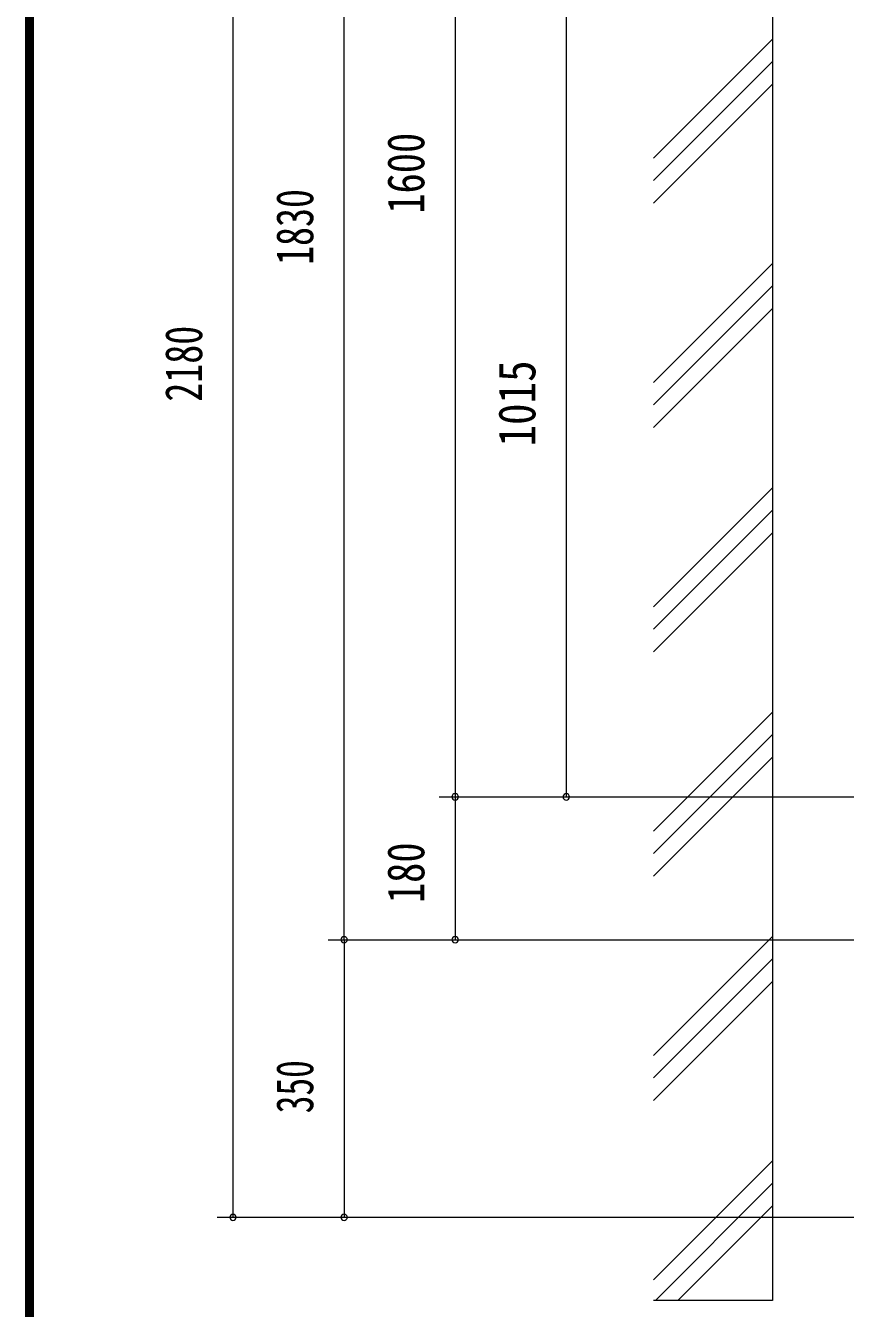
# Model space of a CAD drawing. Units: millimetres, scale not verified. Extents: x -5740 to 5740, y -4020 to 4020.
# Drawn here: x -5740 to -4707, y 898 to 2515 of the extents above; entities that cross this region are included whole.
import ezdxf
from ezdxf.enums import TextEntityAlignment as Align

# ---------------------------------------------------------------- set-up
doc = ezdxf.new("R2010")
doc.units = ezdxf.units.MM
doc.header["$LTSCALE"] = 10
for name, color, linetype, lineweight in [('0-3_2ラック-03BODL', 7, 'Continuous', 18), ('0-5_2ラック-43THIN', 4, 'Continuous', 18), ('0-E_2ラック-F寸法', 3, 'Continuous', 18), ('1-2_F-F4PAPAER', 5, 'Continuous', 18)]:
    doc.layers.add(name, color=color, linetype=linetype, lineweight=lineweight)
doc.styles.add('ＭＳ ゴシック', font='')
doc.styles.get('ＭＳ ゴシック').set_extended_font_data('MS Gothic')

msp = doc.modelspace()

# ---------------------------------------------------------------- linework, layer by layer
at = {"layer": '0-3_2ラック-03BODL'}
msp.add_lwpolyline([(-4798.7, 3192.31), (-4798.7, 907.51), (-4948.7, 907.51)], dxfattribs=at)
at = {"layer": '0-5_2ラック-43THIN'}
for p, q in [((-4948.7, 2347.66), (-4798.7, 2497.66)), ((-4948.7, 2319.37), (-4798.7, 2469.37)), ((-4948.7, 2291.09), (-4798.7, 2441.09)), ((-4948.7, 2064.81), (-4798.7, 2214.81)), ((-4948.7, 2036.53), (-4798.7, 2186.53)), ((-4948.7, 2008.24), (-4798.7, 2158.24)), ((-4948.7, 1781.97), (-4798.7, 1931.97)), ((-4948.7, 1753.69), (-4798.7, 1903.69)), ((-4948.7, 1725.4), (-4798.7, 1875.4)), ((-4948.7, 1499.13), (-4798.7, 1649.13)), ((-4948.7, 1470.84), (-4798.7, 1620.84)), ((-4948.7, 1442.56), (-4798.7, 1592.56)), ((-4948.7, 1216.28), (-4798.7, 1366.28)), ((-4948.7, 1188), (-4798.7, 1338)), ((-4948.7, 1159.72), (-4798.7, 1309.72)), ((-4948.7, 933.44), (-4798.7, 1083.44)), ((-4946.34, 907.51), (-4798.7, 1055.16)), ((-4918.06, 907.51), (-4798.7, 1026.87))]:
    msp.add_line(p, q, dxfattribs=at)
at = {"layer": '0-E_2ラック-F寸法'}
for p, q in [((-5478.7, 3192.31), (-5478.7, 1012.31)), ((-5338.7, 1362.31), (-5338.7, 3192.31)), ((-5198.7, 3142.31), (-5198.7, 1542.31)), ((-5058.7, 2557.31), (-5058.7, 1542.31)), ((-5218.7, 1542.31), (-4141.69, 1542.31)), ((-5198.7, 1542.31), (-5198.7, 1362.31)), ((-5358.7, 1362.31), (-4136.58, 1362.31)), ((-5338.7, 1362.31), (-5338.7, 1012.31)), ((-5498.7, 1012.31), (-4333.25, 1012.31))]:
    msp.add_line(p, q, dxfattribs=at)
for centre, start, end in [((-5198.7, 1542.32), 0, 180), ((-5198.7, 1542.32), 180, 0), ((-5058.7, 1542.32), 0, 180), ((-5058.7, 1542.32), 180, 0), ((-5338.7, 1362.32), 0, 180), ((-5338.7, 1362.32), 180, 0), ((-5198.7, 1362.32), 0, 180), ((-5198.7, 1362.32), 180, 0), ((-5478.7, 1012.32), 0, 180), ((-5478.7, 1012.32), 180, 0), ((-5338.7, 1012.32), 0, 180), ((-5338.7, 1012.32), 180, 0)]:
    msp.add_arc(centre, 4, start, end, dxfattribs=at)
at = {"layer": '1-2_F-F4PAPAER'}
for points in [[(-5740, -4019.87), (5740, -4019.87), (5740, 4020.13), (-5740, 4020.13)], [(-5739, -4018.87), (5739, -4018.87), (5739, 4019.13), (-5739, 4019.13)], [(-5738, -4017.87), (-5738, 4018.13), (5738, 4018.13), (5738, -4017.87)], [(-5737, -4016.87), (5737, -4016.87), (5737, 4017.13), (-5737, 4017.13)], [(-5736, -4015.87), (-5736, 4016.13), (5736, 4016.13), (5736, -4015.87)], [(-5735, -4014.87), (5735, -4014.87), (5735, 4015.13), (-5735, 4015.13)], [(-5734, -4013.87), (-5734, 4014.13), (5734, 4014.13), (5734, -4013.87)], [(-5733, -4012.87), (5733, -4012.87), (5733, 4013.13), (-5733, 4013.13)], [(-5732, -4011.87), (5732, -4011.87), (5732, 4012.13), (-5732, 4012.13)], [(-5731, -4010.87), (5731, -4010.87), (5731, 4011.13), (-5731, 4011.13)], [(-5730, -4009.87), (-5730, 4010.13), (5730, 4010.13), (5730, -4009.87)]]:
    msp.add_lwpolyline(points, close=True, dxfattribs=at)

# ---------------------------------------------------------------- texts
at = {"layer": '0-E_2ラック-F寸法', "color": 7, "style": 'ＭＳ ゴシック'}
for s, width, p in [('1600', 0.8, (-5223.5, 2277.59)), ('1830', 0.75, (-5363.5, 2213.01)), ('2180', 0.75, (-5503.5, 2040.64)), ('1015', 0.85, (-5083.5, 1984.17)), ('180', 0.8, (-5223.5, 1408.4)), ('350', 0.7, (-5363.5, 1143.42))]:
    msp.add_text(s, height=46.89, rotation=90, dxfattribs=dict(at, width=width)).set_placement(p, align=Align.BOTTOM_LEFT)

doc.saveas('drawing.dxf')
